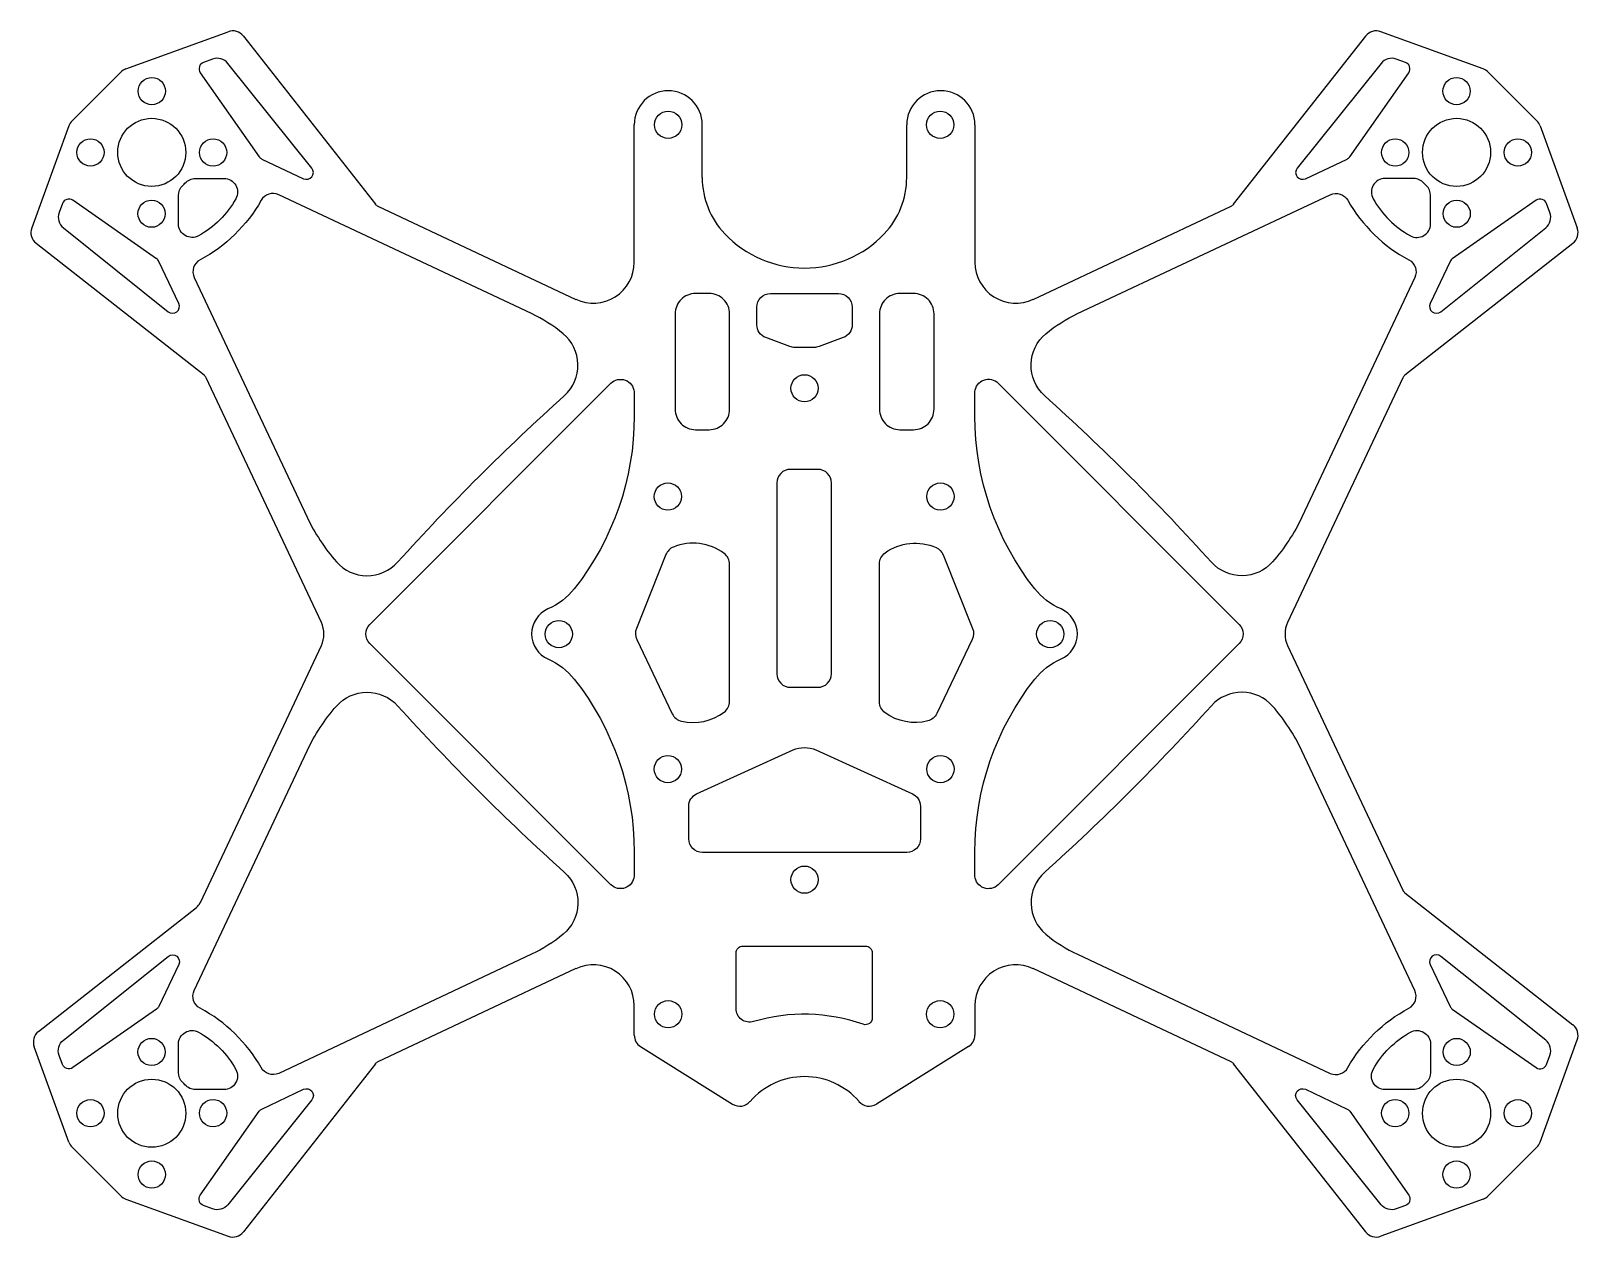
# Model space of a CAD drawing. Header units: millimetres. Extents: x -57 to 57, y -44 to 44.
import ezdxf

# ---------------------------------------------------------------- set-up
doc = ezdxf.new("R2010")
doc.units = ezdxf.units.MM
doc.layers.get('0').update_dxf_attribs({"linetype": 'CONTINUOUS'})

msp = doc.modelspace()

# ---------------------------------------------------------------- linework, layer by layer
for p, q in [((-49.78, 41.4), (-42.28, 44.13)), ((-41.15, 43.8), (-31.47, 31.47)), ((31.52, 31.47), (41.21, 43.8)), ((49.83, 41.4), (42.33, 44.13)), ((-50.14, 41.17), (-53.73, 37.58)), ((50.19, 41.17), (53.78, 37.58)), ((-53.96, 37.22), (-56.69, 29.72)), ((-12.47, 27.2), (-12.47, 37.3)), ((-7.48, 33.42), (-7.48, 37.3)), ((7.53, 33.42), (7.53, 37.3)), ((12.53, 37.3), (12.53, 27.2)), ((54.01, 37.22), (56.74, 29.72)), ((-31.29, 31.33), (-16.75, 24.48)), ((16.8, 24.48), (31.34, 31.33)), ((-44.03, 18.91), (-56.36, 28.59)), ((56.41, 28.59), (44.08, 18.91)), ((-35.43, 0.77), (-43.89, 18.73)), ((43.94, 18.73), (35.48, 0.77)), ((-44.31, -19.8), (-35.43, -0.94)), ((35.48, -0.94), (43.94, -18.9)), ((44.08, -19.08), (56.41, -28.77)), ((-56.18, -29.26), (-44.6, -20.16)), ((-16.75, -24.65), (-31.29, -31.5)), ((31.34, -31.5), (16.8, -24.65)), ((-12.47, -29.53), (-12.47, -27.37)), ((12.53, -27.37), (12.53, -29.53)), ((-53.96, -37.39), (-56.51, -30.39)), ((-12, -30.38), (-5.26, -34.6)), ((12.06, -30.38), (5.31, -34.6)), ((54.01, -37.39), (56.74, -29.89)), ((-31.47, -31.64), (-41.15, -43.98)), ((41.21, -43.98), (31.52, -31.64)), ((-50.14, -41.34), (-53.73, -37.76)), ((50.19, -41.34), (53.78, -37.76)), ((-49.78, -41.57), (-42.28, -44.3)), ((49.83, -41.57), (42.33, -44.3))]:
    msp.add_line(p, q)
for points in [[(-39.8, 34.78), (-36.74, 33.34, 0.794419), (-36.13, 34.11), (-42.29, 41.8, 0.321771), (-43.41, 42.12), (-44.08, 41.88, 0.493235), (-44.32, 41.12), (-40, 34.95, 0.130674)], [(42.34, 41.8), (36.18, 34.11, 0.794419), (36.79, 33.34), (39.85, 34.78, 0.130674), (40.05, 34.95), (44.37, 41.12, 0.493235), (44.13, 41.88), (43.46, 42.12, 0.321771)], [(-45.44, 33, -0.220886), (-44.67, 33.36), (-42.58, 33.36, -0.571584), (-41.71, 31.87, -0.140484), (-44.44, 29.15, -0.571584), (-45.92, 30.02), (-45.92, 32.1, -0.209914), (-45.6, 32.84, 0.010561), (-45.5, 32.94)], [(45.55, 32.94), (45.49, 33, 0.220886), (44.72, 33.36), (42.63, 33.36, 0.571584), (41.76, 31.87, 0.140484), (44.49, 29.15, 0.571584), (45.97, 30.02), (45.97, 32.1, 0.209914), (45.65, 32.84, -0.010561)], [(-54.44, 31.51), (-54.68, 30.85, 0.321771), (-54.36, 29.73), (-46.67, 23.57, 0.794419), (-45.9, 24.18), (-47.35, 27.26, 0.131329), (-47.52, 27.46), (-53.68, 31.75, 0.492434)], [(-39.85, 31.75, -0.142171), (-44.33, 27.38, 0.399523), (-44.76, 26.08), (-36.48, 8.5, 0.070634), (-34.32, 5.21, 0.447969), (-29.85, 5.18, -0.025654), (-17.59, 17.42, 0.458084), (-17.69, 21.96, 0.062501), (-20.01, 23.43), (-38.56, 32.16, 0.392378)], [(17.74, 21.96, -0.062501), (20.06, 23.43), (38.61, 32.16, -0.392378), (39.9, 31.75, 0.142171), (44.38, 27.38, -0.399523), (44.81, 26.08), (36.53, 8.5, -0.070634), (34.37, 5.21, -0.447969), (29.9, 5.18, 0.025654), (17.64, 17.42, -0.458084)], [(54.73, 30.85), (54.49, 31.51, 0.492434), (53.73, 31.75), (47.57, 27.46, 0.131329), (47.41, 27.26), (45.95, 24.18, 0.794419), (46.72, 23.57), (54.42, 29.73, 0.321771)], [(-7.97, 14.91), (-6.97, 14.91, 0.414214), (-5.47, 16.41), (-5.47, 23.41, 0.414214), (-6.97, 24.91), (-7.97, 24.91, 0.414214), (-9.47, 23.41), (-9.47, 16.41, 0.414214)], [(1.09, 21.01, -0.089393), (0.74, 20.95), (0.03, 20.95), (-0.69, 20.95, -0.089393), (-1.04, 21.01), (-2.82, 21.67, -0.313223), (-3.47, 22.61), (-3.47, 23.91, -0.414801), (-2.47, 24.91), (0.03, 24.91), (2.52, 24.91, -0.414801), (3.53, 23.91), (3.53, 22.61, -0.313223), (2.87, 21.67)], [(8.03, 24.91), (7.03, 24.91, 0.414214), (5.53, 23.41), (5.53, 16.41, 0.414214), (7.03, 14.91), (8.03, 14.91, 0.414214), (9.53, 16.41), (9.53, 23.41, 0.414214)], [(-31.88, -0.79, -0.414214), (-31.88, 0.62), (-14.18, 18.32, -0.639945), (-12.48, 17.69, -0.019777), (-12.47, 17.53), (-12.47, 15.91, -0.168325), (-16.87, 3.24, -0.124174), (-18.8, 1.75, 0.656037), (-18.8, -1.92, -0.124174), (-16.87, -3.41, -0.168325), (-12.47, -16.09), (-12.47, -17.71, -0.019777), (-12.48, -17.86, -0.639945), (-14.18, -18.49)], [(31.93, 0.62, -0.414214), (31.93, -0.79), (14.24, -18.49, -0.639945), (12.53, -17.86, -0.019777), (12.53, -17.71), (12.53, -16.09, -0.168325), (16.92, -3.41, -0.124174), (18.85, -1.92, 0.656037), (18.85, 1.75, -0.124174), (16.92, 3.24, -0.168325), (12.53, 15.91), (12.53, 17.53, -0.019777), (12.53, 17.69, -0.639945), (14.24, 18.32)], [(-1, -4), (1, -4, 0.414214), (2, -3), (2, 11, 0.414214), (1, 12), (-1, 12, 0.414214), (-2, 11), (-2, -3, 0.414214)], [(-12.29, -0.48), (-9.68, -5.94, 0.228698), (-9, -6.49, 0.221439), (-5.87, -5.82, 0.235434), (-5.47, -5.02), (-5.47, 5.02, 0.235434), (-5.87, 5.82, 0.265452), (-9.6, 6.3, 0.202273), (-10.14, 5.74), (-12.31, 0.32, 0.209535)], [(9.08, -6.47, -0.22106), (5.94, -5.87, -0.241403), (5.53, -5.06), (5.53, 5.06, -0.241403), (5.94, 5.87, -0.265793), (9.68, 6.26, -0.19607), (10.2, 5.72), (12.36, 0.32, -0.209535), (12.34, -0.48), (9.73, -5.93, -0.223142)], [(-34.32, -5.38, -0.447969), (-29.85, -5.35, 0.025654), (-17.59, -17.59, -0.458084), (-17.69, -22.13, -0.062501), (-20.01, -23.6), (-38.56, -32.34, -0.392378), (-39.85, -31.92, 0.142171), (-44.33, -27.56, -0.399523), (-44.76, -26.25), (-36.48, -8.67, -0.070634)], [(44.81, -26.25), (36.53, -8.67, 0.070634), (34.37, -5.38, 0.447969), (29.9, -5.35, -0.025654), (17.64, -17.59, 0.458084), (17.74, -22.13, 0.062501), (20.06, -23.6), (38.61, -32.34, 0.392378), (39.9, -31.92, -0.142171), (44.38, -27.56, 0.399523)], [(-8.47, -12.73, -0.294232), (-7.89, -11.82), (-0.8, -8.6, -0.216369), (0.85, -8.6), (7.94, -11.82, -0.294232), (8.53, -12.73), (8.53, -15.12, -0.414214), (7.53, -16.12), (-7.47, -16.12, -0.414214), (-8.47, -15.12)], [(-46.67, -23.75, -0.794419), (-45.9, -24.35), (-47.35, -27.43, -0.131329), (-47.52, -27.63), (-53.68, -31.92, -0.492434), (-54.44, -31.68), (-54.68, -31.02, -0.321771), (-54.36, -29.9)], [(-5, -23.5, -0.414214), (-4.5, -23), (4.5, -23, -0.414214), (5, -23.5), (5, -28.27, -0.517638), (4.33, -28.74, 0.15871), (-3.71, -28.54, -0.501863), (-5, -27.58)], [(54.49, -31.68), (54.73, -31.02, 0.321771), (54.42, -29.9), (46.72, -23.75, 0.794419), (45.95, -24.35), (47.41, -27.43, 0.131329), (47.57, -27.63), (53.73, -31.92, 0.492434)], [(-45.92, -30.19, -0.571584), (-44.44, -29.32, -0.140484), (-41.71, -32.05, -0.571584), (-42.58, -33.53), (-44.67, -33.53, -0.220886), (-45.44, -33.18), (-45.5, -33.11, 0.010561), (-45.6, -33.01, -0.209914), (-45.92, -32.28)], [(44.49, -29.32, -0.571584), (45.97, -30.19), (45.97, -32.28, -0.209914), (45.65, -33.01, 0.010561), (45.55, -33.11), (45.49, -33.18, -0.220886), (44.72, -33.53), (42.63, -33.53, -0.571584), (41.76, -32.05, -0.140484)], [(-44.08, -42.05, -0.493235), (-44.32, -41.29), (-40, -35.12, -0.130674), (-39.8, -34.96), (-36.74, -33.51, -0.794419), (-36.13, -34.28), (-42.29, -41.98, -0.321771), (-43.41, -42.29)], [(39.85, -34.96, -0.130674), (40.05, -35.12), (44.37, -41.29, -0.493235), (44.13, -42.05), (43.46, -42.29, -0.321771), (42.34, -41.98), (36.18, -34.28, -0.794419), (36.79, -33.51)]]:
    msp.add_lwpolyline(points, format="xyb", close=True)
for centre, radius in [((-47.88, 39.77), 1), ((47.88, 39.77), 1), ((-47.88, 35.27), 2.5), ((-9.98, 37.3), 1), ((9.98, 37.3), 1), ((47.88, 35.27), 2.5), ((-52.38, 35.27), 1), ((-43.38, 35.26), 1), ((43.38, 35.26), 1), ((52.38, 35.27), 1), ((-47.89, 30.77), 1), ((47.89, 30.77), 1), ((0.03, 17.95), 1), ((-10, 10), 1), ((10, 10), 1), ((-18.01, -0.09), 1), ((18.06, -0.09), 1), ((-10, -10), 1), ((10, -10), 1), ((0.03, -18.12), 1), ((-9.98, -28), 1), ((9.98, -28), 1), ((-47.89, -30.77), 1), ((47.89, -30.77), 1), ((-47.88, -35.27), 2.5), ((47.88, -35.27), 2.5), ((-52.38, -35.27), 1), ((-43.38, -35.26), 1), ((43.38, -35.26), 1), ((52.38, -35.27), 1), ((-47.88, -39.77), 1), ((47.88, -39.77), 1)]:
    msp.add_circle(centre, radius)
for centre, radius, start, end in [((-41.94, 43.19), 1, 38.1476, 109.9836), ((41.99, 43.19), 1, 70.0164, 141.8524), ((-49.44, 40.46), 1, 109.9836, 135), ((49.49, 40.46), 1, 45, 70.0164), ((-9.97, 37.3), 2.5, 90.0677, 180), ((-9.98, 37.3), 2.5, 0, 90), ((10.03, 37.3), 2.5, 90.0677, 180), ((10.03, 37.3), 2.5, 0, 90), ((-53.02, 36.88), 1, 135, 160.0164), ((53.07, 36.88), 1, 19.9836, 45), ((-1.48, 33.42), 6, 180, 223.5058), ((1.53, 33.42), 6, -43.5058, 0), ((-31.08, 31.78), 0.5, 218.1476, 244.7796), ((31.13, 31.78), 0.5, 295.2204, 321.8524), ((-55.75, 29.38), 1, 160.0164, 231.8524), ((55.8, 29.38), 1, -51.8524, 19.9836), ((0.03, 34.85), 8.07, 223.5058, 316.4942), ((-15.47, 27.2), 3, 244.7796, 360), ((15.53, 27.2), 3, 180, 295.2204), ((-44.34, 18.51), 0.5, 25.2204, 51.8524), ((44.39, 18.51), 0.5, 128.1476, 154.7796), ((-37.24, -0.09), 2, -25.2204, 25.2204), ((37.29, -0.09), 2, 154.7796, 205.2204), ((44.39, -18.69), 0.5, 205.2204, 231.8524), ((-45.22, -19.38), 1, 308.1476, 334.7796), ((-15.47, -27.37), 3, 0, 115.2204), ((15.53, -27.37), 3, 64.7796, 180), ((-55.57, -30.05), 1, 128.1476, 199.9836), ((55.8, -29.55), 1, -19.9836, 51.8524), ((-11.47, -29.53), 1, 180, 237.9946), ((11.53, -29.53), 1, -57.9946, 0), ((-31.08, -31.95), 0.5, 115.2204, 141.8524), ((31.13, -31.95), 0.5, 38.1476, 64.7796), ((0.03, -37.87), 5.29, 40.9282, 139.0718), ((-4.73, -33.75), 1, 237.9946, 319.0718), ((4.78, -33.75), 1, 220.9282, 302.0054), ((-53.02, -37.05), 1, 199.9836, 225), ((53.07, -37.05), 1, 315, 340.0164), ((-49.44, -40.63), 1, 225, 250.0164), ((49.49, -40.63), 1, 289.9836, 315), ((-41.94, -43.36), 1, 250.0164, 321.8524), ((41.99, -43.36), 1, 218.1476, 289.9836)]:
    msp.add_arc(centre, radius, start, end)

doc.saveas('drawing.dxf')
